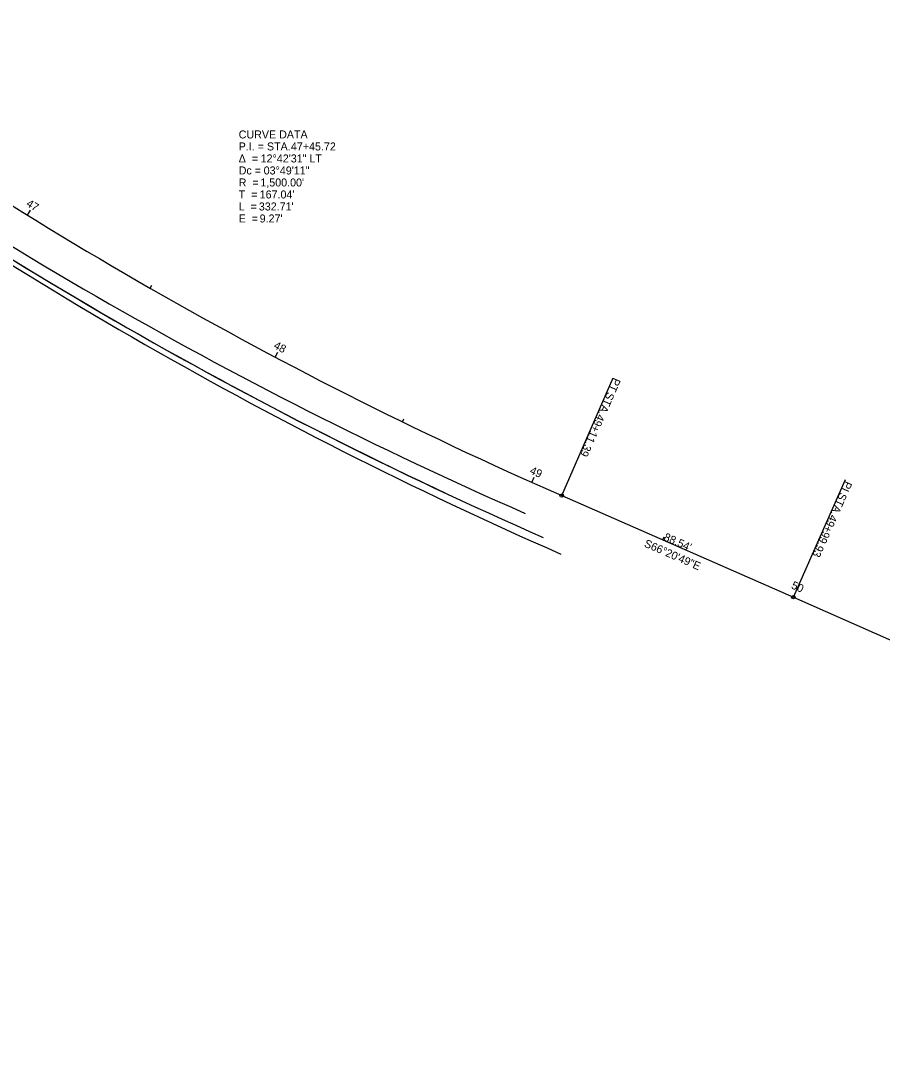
# Model space of a CAD drawing. Extents: x 223927 to 224974, y 542947 to 543540.
# Drawn here: x 224308.3 to 224609.7, y 542947.5 to 543314.5 of the extents above; entities that cross this region are included whole.
import ezdxf

# ---------------------------------------------------------------- set-up
doc = ezdxf.new("R2010")
doc.units = 0
for name, color, linetype in [('_CIVIL_CONSTRUCTION', 7, 'Continuous'), ('DV_X_Section_VMS_Line', 7, 'Continuous'), ('RW_X_CL', 7, 'Continuous'), ('RW_X_CL_100_Bearings', 7, 'Continuous'), ('RW_X_CL_100_Cardinal_Points', 7, 'Continuous'), ('RW_X_CL_100_Curve_Data', 7, 'Continuous'), ('RW_X_CL_100_Distances', 7, 'Continuous'), ('RW_X_CL_100_Stations', 7, 'Continuous'), ('SC_Scratch2', 7, 'Continuous')]:
    doc.layers.add(name, color=color, linetype=linetype)

msp = doc.modelspace()

# ---------------------------------------------------------------- linework, layer by layer
at = {"layer": '_CIVIL_CONSTRUCTION'}
for centre, radius, start in [((225099.4, 544522.46), 1500, 233.63817), ((225093.05, 544530.89), 1516, 233.61795), ((225099.4, 544522.46), 1516, 233.61795), ((225105.53, 544516.66), 1516, 233.61795)]:
    msp.add_arc(centre, radius, start, 246.34683, dxfattribs=at)
at = {"layer": 'DV_X_Section_VMS_Line'}
for p, q in [((224497.6, 543148.48), (224578.7, 543112.95)), ((224497.6, 543148.48), (224578.7, 543112.95)), ((224578.7, 543112.95), (224952.52, 542947.49))]:
    msp.add_line(p, q, dxfattribs=at)
msp.add_arc((225099.4, 544522.46), 1500, 233.63817, 246.34683, dxfattribs=at)
at = {"layer": 'RW_X_CL'}
msp.add_circle((224309.33, 543247.4), 0.05, dxfattribs=at)
at = {"layer": 'RW_X_CL_100_Cardinal_Points'}
for p, q in [((224497.6, 543148.48), (224515.65, 543189.7)), ((224578.7, 543112.95), (224596.92, 543154.1))]:
    msp.add_line(p, q, dxfattribs=at)
for centre in [(224497.6, 543148.48), (224578.7, 543112.95)]:
    msp.add_circle(centre, 0.6, dxfattribs=at)
at = {"layer": 'RW_X_CL_100_Distances'}
for p, q in [((224310.57, 543246.63), (224311.63, 543248.33)), ((224353.53, 543221.05), (224354.13, 543222.09)), ((224397.32, 543196.91), (224398.25, 543198.68)), ((224441.89, 543174.25), (224442.41, 543175.33)), ((224487.18, 543153.09), (224488, 543154.91)), ((224532.96, 543132.99), (224533.45, 543134.09)), ((224578.76, 543112.93), (224579.57, 543114.76))]:
    msp.add_line(p, q, dxfattribs=at)
at = {"layer": 'SC_Scratch2'}
msp.add_arc((225099.4, 544522.46), 1516, 233.63817, 246.34683, dxfattribs=at)

# ---------------------------------------------------------------- texts
at = {"layer": 'RW_X_CL_100_Bearings'}
msp.add_text('S66°20\'49"E', height=2.8, rotation=336.3468, dxfattribs=at).set_placement((224526.21, 543130.71))
at = {"layer": 'RW_X_CL_100_Cardinal_Points'}
for s, rotation, p in [('PT', 246.3468, (224515.8, 543189.92)), (' STA. ', 246.3468, (224514.03, 543185.87)), ('49+11.39', 246.3468, (224510.23, 543177.22)), ('PI', 246.124, (224596.83, 543153.81)), (' STA. ', 246.124, (224595.46, 543150.71)), ('49+99.93', 246.124, (224591.64, 543142.07))]:
    msp.add_text(s, height=2.8, rotation=rotation, dxfattribs=at).set_placement(p)
at = {"layer": 'RW_X_CL_100_Curve_Data'}
for s, p in [('CURVE DATA', (224384.55, 543273.43)), ('P.I. = STA. ', (224384.55, 543269.23)), ('47+45.72', (224402.82, 543269.23)), ('Δ  = ', (224384.55, 543265.03)), ('12°42\'31" LT', (224392.23, 543265.03)), ('Dc = ', (224384.55, 543260.83)), ('03°49\'11"', (224393.29, 543260.83)), ('R  = ', (224384.55, 543256.63)), ("1,500.00'", (224392.13, 543256.63)), ('T  = ', (224384.55, 543252.43)), ("167.04'", (224391.89, 543252.43)), ('L  = ', (224384.55, 543248.23)), ("332.71'", (224391.59, 543248.23)), ('E  = ', (224384.55, 543244.03)), ("9.27'", (224391.89, 543244.03))]:
    msp.add_text(s, height=2.8, dxfattribs=at).set_placement(p)
at = {"layer": 'RW_X_CL_100_Distances'}
for s, rotation, p in [('47', 328.2722, (224309.93, 543249.96)), ('48', 332.092, (224396.53, 543200.16)), ('49', 335.9117, (224486.19, 543156.27)), ('50', 336.124, (224577.74, 543116.11))]:
    msp.add_text(s, height=2.8, rotation=rotation, dxfattribs=at).set_placement(p)
at = {"layer": 'RW_X_CL_100_Stations'}
msp.add_text("88.54'", height=2.8, rotation=336.3468, dxfattribs=at).set_placement((224533.07, 543132.98))

doc.saveas('drawing.dxf')
